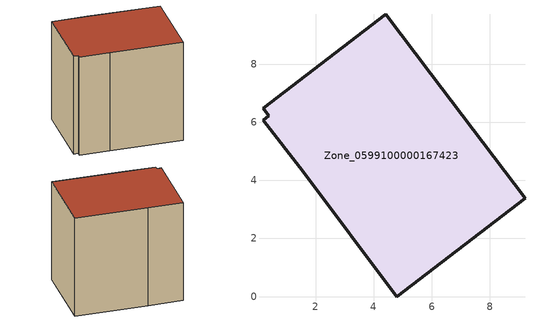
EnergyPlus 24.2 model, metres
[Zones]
Zone_0599100000167423
 floor ground (C_G): 0.21,6.06 0.4,6.21 0.19,6.47 4.41,9.71 5.97,7.67 9.21,3.38 4.79,0 1.57,4.29 z0.37
 wall outside (C_F): 4.79,0 9.21,3.38 5.97,7.67 4.41,9.71 0.19,6.47 0.4,6.21 0.21,6.06 1.57,4.29 4.79,0 z0.37:8.16
 roof outside (C_R): 0.4,6.21 0.21,6.06 1.57,4.29 4.79,0 9.21,3.38 5.97,7.67 4.41,9.71 0.19,6.47 z8.16
[BUILDING]
Pand.0599100000167423: North Axis=0; Terrain=City; Loads Convergence Tolerance Value=0.04; Temperature Convergence Tolerance Value=0.4; Solar Distribution=FullExterior; Maximum Number of Warmup Days=25; Minimum Number of Warmup Days=1
[Site:Location]
Rotterdam.The.Hague.AP_ZH_NLD Design_Conditions: Latitude=51.96; Longitude=4.45; Time Zone=1; Elevation=-4.5
[SITE:GROUNDTEMPERATURE:BUILDINGSURFACE]
18, 18, 18, 18, 18, 18, 18, 18, 18, 18, 18, 18
[MATERIAL] Thermal Absorptance=0.9; Solar Absorptance=0.7; Visible Absorptance=0.7
Name | Roughness | Thickness | Conductivity | Density | Specific Heat
G.TI.1946 | MediumSmooth | 0.15 | 1 | 540 | 1210
F.TI.1946 | Rough | 0.3 | 0.857143 | 1920 | 840
R.TI.1946 | MediumRough | 0.2 | 0.1 | 1500 | 1000
[CONSTRUCTION]
C_G: G.TI.1946
C_F: F.TI.1946
C_R: R.TI.1946
[ZONE]
Zone_0599100000167423: Type=1; Multiplier=1; Ceiling Height=Autocalculate; Volume=Autocalculate; Floor Area=autocalculate; Part of Total Floor Area=Yes
[ZONEINFILTRATION:DESIGNFLOWRATE]
Infil_Zone_0599100000167423: Zone or ZoneList or Space or SpaceList=Zone_0599100000167423; Schedule=AlwaysOn; Design Flow Rate Calculation Method=Flow/Area; Flow Rate per Floor Area=0.003; Constant Term Coefficient=1; Temperature Term Coefficient=0; Velocity Term Coefficient=0; Velocity Squared Term Coefficient=0
[HVACTEMPLATE:ZONE:IDEALLOADSAIRSYSTEM]
Zone_0599100000167423: Maximum Heating Supply Air Temperature=50; Minimum Cooling Supply Air Temperature=13; Maximum Heating Supply Air Humidity Ratio=0.0156; Minimum Cooling Supply Air Humidity Ratio=0.0077; Heating Limit=NoLimit; Cooling Limit=NoLimit; Dehumidification Control Type=ConstantSensibleHeatRatio; Cooling Sensible Heat Ratio=0.7; Dehumidification Setpoint=60; Humidification Control Type=None; Humidification Setpoint=30; Outdoor Air Method=None; Outdoor Air Flow Rate per Person=0.00944; Outdoor Air Flow Rate per Zone Floor Area=0; Outdoor Air Flow Rate per Zone=0; Demand Controlled Ventilation Type=None; Outdoor Air Economizer Type=NoEconomizer; Heat Recovery Type=None; Sensible Heat Recovery Effectiveness=0.7; Latent Heat Recovery Effectiveness=0.65
[ZONECONTROL:THERMOSTAT]
ThermostatControl_Zone_0599100000167423: Zone or ZoneList=Zone_0599100000167423; Control Type Schedule=DualSetpointControlType; Control 1=Thermostat_Zone_0599100000167423; Temperature Difference Between Cutout And Setpoint=0
[THERMOSTATSETPOINT:DUALSETPOINT]
Thermostat_Zone_0599100000167423: Heating Setpoint Temperature Schedule=HeatingSetpoint_Zone_0599100000167423; Cooling Setpoint Temperature Schedule=CoolingSetpoint_Zone_0599100000167423
[SCHEDULE:COMPACT]
HeatingSetpoint_Zone_0599100000167423: Through: 12/31, For: AllDays, Until: 24:00, 21
CoolingSetpoint_Zone_0599100000167423: Through: 12/31, For: AllDays, Until: 24:00, 24
DualSetpointControlType: Through: 12/31, For: AllDays, Until: 24:00, 4
AlwaysOn: Through: 12/31, For: AllDays, Until: 24:00, 1
